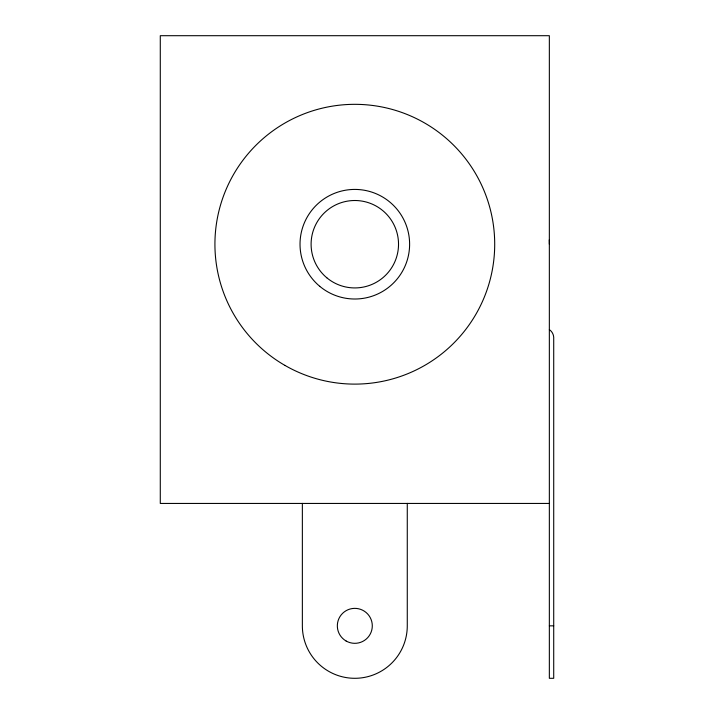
<?xml version="1.0" encoding="UTF-8"?>
<svg xmlns="http://www.w3.org/2000/svg" width="714" height="714" viewBox="0 0 714 714"><rect width="100%" height="100%" fill="white"/><g stroke="black" fill="none" stroke-linecap="round" stroke-linejoin="round"><path stroke-width="1.07" d="M549.343 503.441L160.284 503.441L160.284 35.7L549.343 35.7L549.343 678.3L553.716 678.3L553.716 337.329A10.299 10.299 0 0 0 550.476 330.493L549.343 329.672M549.343 625.839L553.716 625.839M407.275 503.379L407.275 625.839A52.461 52.461 0 0 1 354.813 678.3A52.461 52.461 0 0 1 302.361 625.839L302.361 503.379M549.289 239.824A194.529 194.529 0 0 1 549.343 244.215M284.868 365.363A139.882 139.882 0 0 0 494.704 244.215A139.882 139.882 0 0 0 284.868 123.076A139.882 139.882 0 0 0 284.868 365.363M319.72 286.296A54.799 54.799 0 0 0 408.81 253.568A54.799 54.799 0 0 0 335.919 192.78A54.799 54.799 0 0 0 319.72 286.296M326.816 277.791A43.715 43.715 0 0 0 397.885 251.676A43.715 43.715 0 0 0 339.739 203.187A43.715 43.715 0 0 0 326.816 277.791M346.076 640.985A17.484 17.484 0 0 0 372.297 625.839A17.484 17.484 0 0 0 346.076 610.702A17.484 17.484 0 0 0 346.076 640.985"/></g></svg>
